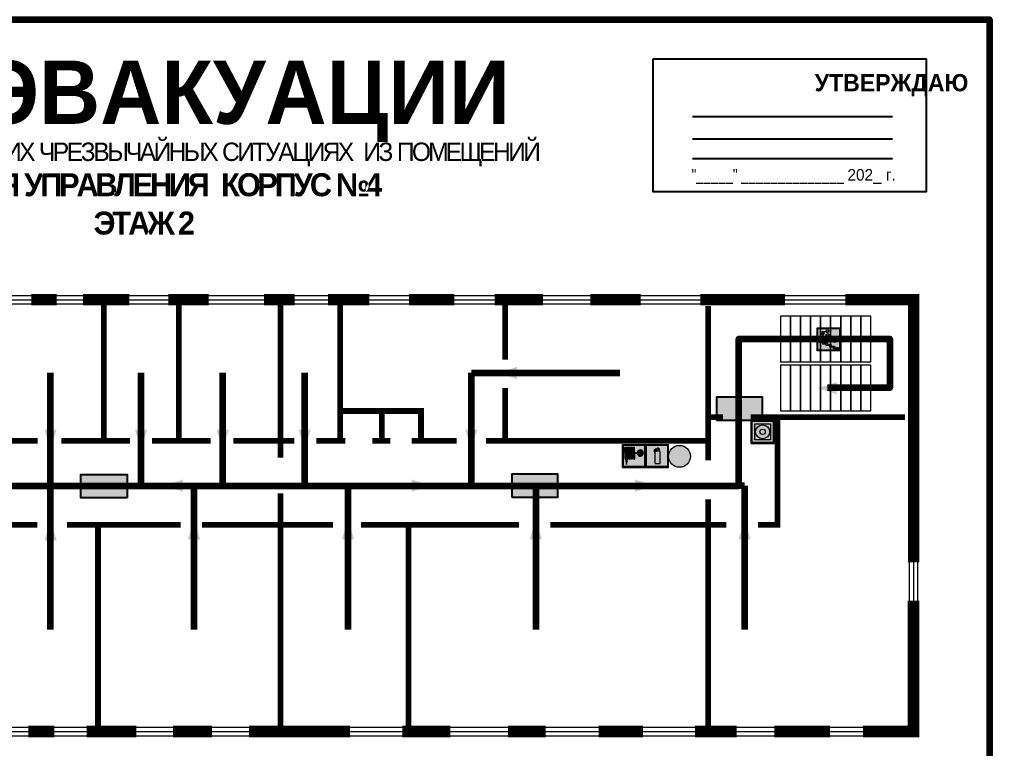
# Model space of a CAD drawing. Header units: millimetres. Extents: x 13810 to 67229, y 12374 to 21950.
# Drawn here: x 19682.9 to 20020.4, y 19222.8 to 19476.5 of the extents above; entities that cross this region are included whole.
import ezdxf

# ---------------------------------------------------------------- set-up
doc = ezdxf.new("R2010")
doc.units = ezdxf.units.MM
doc.layers.add('План_Штампы', color=7, linetype='Continuous')
doc.styles.add('обычный', font='arial.ttf')

# ---------------------------------------------------------------- blocks, each defined once
blk = doc.blocks.new('A$C32E8229D')
at = {"true_color": 0xffffff}
blk.add_hatch(color=7, dxfattribs=at).paths.add_polyline_path([(0, 0), (0, -8), (16, -8), (16, 0)])
h = blk.add_hatch(color=126)
h.paths.add_polyline_path([(0.2, -0.2), (15.8, -0.2), (15.8, -7.8), (0.2, -7.8)])
h.paths.add_polyline_path([(13.49, -2.05), (12.08, -2.05), (11.37, -2.63, 0.162397), (11.29, -2.84), (11.29, -3.63), (10.35, -3.63), (10.35, -4.05), (11.68, -4.05), (11.68, -3.48), (12.26, -4.28), (11.29, -5.1), (11.29, -6.78), (11.85, -6.78), (11.85, -5.44), (12.8, -4.64), (12.8, -5.94), (14.46, -5.94), (14.46, -5.39), (13.45, -5.39), (13.45, -3.97), (12.46, -2.59), (13.15, -2.59), (13.69, -3.34), (14.18, -3)], flags=16)
h.paths.add_polyline_path([(10.74, -1.82, 1), (11.8, -1.82, 1)], flags=16)
h.paths.add_polyline_path([(9.39, -3.59), (5.99, -3.59), (6.56, -3.03), (5.91, -3.03), (5.1, -3.83), (5.91, -4.64), (6.56, -4.64), (5.99, -4.09), (9.39, -4.09)], flags=16)
h.paths.add_polyline_path([(4.29, -1.08), (1.72, -1.08), (1.72, -6.6), (4.29, -6.6)], flags=16)
at = {"color": 126}
blk.add_lwpolyline([(16, -8), (0, -8), (0, 0), (16, 0)], close=True, dxfattribs=at)
blk = doc.blocks.new('вниз')
at = {"lineweight": 0, "true_color": 0xffffff}
h = blk.add_hatch(color=7, dxfattribs=at)
h.dxf.hatch_style = 1
h.paths.add_polyline_path([(40994.51, -4472.22), (40986.51, -4472.22), (40986.51, -4480.22), (40994.51, -4480.22)])
h.paths.add_polyline_path([(40994.31, -4472.42), (40994.31, -4480.01), (40986.71, -4480.01), (40986.71, -4472.42)], flags=16)
h.paths.add_polyline_path([(40988.43, -4473.53), (40989.43, -4473.53), (40990.19, -4473.96), (40990.19, -4474.6), (40991, -4474.6), (40991, -4475.06), (40989.73, -4475.06), (40989.73, -4474.46), (40989.3, -4475.18), (40990.17, -4475.7), (40990.17, -4477.11), (40989.63, -4477.11), (40989.63, -4476.01), (40988.94, -4475.59), (40988.94, -4476.46), (40988.94, -4476.46), (40987.47, -4476.46), (40987.26, -4476.46), (40987.26, -4475.92), (40988.4, -4475.92), (40988.4, -4475.2), (40989.1, -4473.99), (40988.66, -4473.99), (40988.24, -4474.7), (40987.86, -4474.47), (40988.41, -4473.56)], flags=0)
h.paths.add_polyline_path([(40990.55, -4473.29, -1), (40989.69, -4473.29, -1)], flags=0)
h.paths.add_polyline_path([(40988.85, -4476.89), (40988.85, -4477.43), (40990.1, -4477.43), (40990.1, -4477.99), (40991.34, -4477.99), (40991.34, -4478.54), (40992.59, -4478.54), (40992.59, -4479.09), (40993.83, -4479.09), (40993.83, -4479.52), (40992.17, -4479.52), (40992.17, -4478.97), (40990.91, -4478.97), (40990.91, -4478.41), (40989.68, -4478.41), (40989.68, -4477.86), (40988.43, -4477.86), (40988.43, -4477.31), (40987.6, -4477.31), (40987.18, -4477.31), (40987.18, -4476.89)], flags=0)
h.paths.add_polyline_path([(40991.61, -4475.33), (40993.12, -4476.2), (40992.9, -4475.27), (40993.48, -4475.6), (40993.83, -4476.88), (40992.56, -4477.22), (40991.97, -4476.88), (40992.9, -4476.61), (40991.38, -4475.74), (40991.58, -4475.39)], flags=0)
h.paths.add_polyline_path([(40990.19, -4473.96), (40989.43, -4473.53), (40988.43, -4473.53), (40988.41, -4473.56), (40987.86, -4474.47), (40988.24, -4474.7), (40988.66, -4473.99), (40989.1, -4473.99), (40988.4, -4475.2), (40988.4, -4475.92), (40987.26, -4475.92), (40987.26, -4476.46), (40987.47, -4476.46), (40988.94, -4476.46), (40988.94, -4476.27), (40988.94, -4475.59), (40989.63, -4476.01), (40989.63, -4477.11), (40990.17, -4477.11), (40990.17, -4475.7), (40989.3, -4475.18), (40989.73, -4474.46), (40989.73, -4475.06), (40991, -4475.06), (40991, -4474.6), (40990.19, -4474.6)], flags=0)
h.paths.add_polyline_path([(40990.55, -4473.29, 1), (40989.69, -4473.29, 1)], flags=0)
h.paths.add_polyline_path([(40991.61, -4475.33), (40991.58, -4475.39), (40991.38, -4475.74), (40992.9, -4476.61), (40991.97, -4476.88), (40992.56, -4477.22), (40993.83, -4476.88), (40993.48, -4475.6), (40992.9, -4475.27), (40993.12, -4476.2)], flags=0)
h.paths.add_polyline_path([(40990.1, -4477.43), (40988.85, -4477.43), (40988.85, -4476.89), (40987.18, -4476.89), (40987.18, -4477.31), (40987.6, -4477.31), (40988.43, -4477.31), (40988.43, -4477.86), (40989.68, -4477.86), (40989.68, -4478.41), (40990.91, -4478.41), (40990.91, -4478.97), (40992.17, -4478.97), (40992.17, -4479.52), (40993.83, -4479.52), (40993.83, -4479.09), (40992.59, -4479.09), (40992.59, -4478.54), (40991.34, -4478.54), (40991.34, -4477.99), (40990.1, -4477.99)], flags=0)
at = {"lineweight": 0}
h = blk.add_hatch(color=126, dxfattribs=at)
h.dxf.hatch_style = 1
h.paths.add_polyline_path([(40994.31, -4472.42), (40986.71, -4472.42), (40986.71, -4480.01), (40994.31, -4480.01)])
h.paths.add_polyline_path([(40988.43, -4473.53), (40989.43, -4473.53), (40990.19, -4473.96), (40990.19, -4474.6), (40991, -4474.6), (40991, -4475.06), (40989.73, -4475.06), (40989.73, -4474.46), (40989.3, -4475.18), (40990.17, -4475.7), (40990.17, -4477.11), (40989.63, -4477.11), (40989.63, -4476.01), (40988.94, -4475.59), (40988.94, -4476.46), (40988.94, -4476.46), (40987.47, -4476.46), (40987.26, -4476.46), (40987.26, -4475.92), (40988.4, -4475.92), (40988.4, -4475.2), (40989.1, -4473.99), (40988.66, -4473.99), (40988.24, -4474.7), (40987.86, -4474.47), (40988.41, -4473.56)], flags=16)
h.paths.add_polyline_path([(40990.55, -4473.29, -1), (40989.69, -4473.29, -1)], flags=16)
h.paths.add_polyline_path([(40988.85, -4476.89), (40988.85, -4477.43), (40990.1, -4477.43), (40990.1, -4477.99), (40991.34, -4477.99), (40991.34, -4478.54), (40992.59, -4478.54), (40992.59, -4479.09), (40993.83, -4479.09), (40993.83, -4479.52), (40992.17, -4479.52), (40992.17, -4478.97), (40990.91, -4478.97), (40990.91, -4478.41), (40989.68, -4478.41), (40989.68, -4477.86), (40988.43, -4477.86), (40988.43, -4477.31), (40987.6, -4477.31), (40987.18, -4477.31), (40987.18, -4476.89)], flags=16)
h.paths.add_polyline_path([(40991.61, -4475.33), (40993.12, -4476.2), (40992.9, -4475.27), (40993.48, -4475.6), (40993.83, -4476.88), (40992.56, -4477.22), (40991.97, -4476.88), (40992.9, -4476.61), (40991.38, -4475.74), (40991.58, -4475.39)], flags=16)
at = {"lineweight": 0, "true_color": 0xffffff}
h = blk.add_hatch(color=7, dxfattribs=at)
h.dxf.hatch_style = 1
h.paths.add_polyline_path([(40989.73, -4474.46), (40989.73, -4475.06), (40991, -4475.06), (40991, -4474.6), (40990.19, -4474.6), (40990.19, -4473.96), (40989.43, -4473.53), (40988.43, -4473.53), (40988.41, -4473.56), (40987.86, -4474.47), (40988.24, -4474.7), (40988.66, -4473.99), (40989.1, -4473.99), (40988.4, -4475.2), (40988.4, -4475.92), (40987.26, -4475.92), (40987.26, -4476.46), (40987.47, -4476.46), (40988.94, -4476.46), (40988.94, -4475.59), (40989.63, -4476.01), (40989.63, -4477.11), (40990.17, -4477.11), (40990.17, -4475.7), (40989.3, -4475.18)])
h.paths.add_polyline_path([(40989.69, -4473.29, 1), (40990.55, -4473.29, 1)])
h.paths.add_polyline_path([(40991.61, -4475.33), (40991.58, -4475.39), (40991.38, -4475.74), (40992.9, -4476.61), (40991.97, -4476.88), (40992.56, -4477.22), (40993.83, -4476.88), (40993.48, -4475.6), (40992.9, -4475.27), (40993.12, -4476.2)])
h.paths.add_polyline_path([(40990.1, -4477.43), (40988.85, -4477.43), (40988.85, -4476.89), (40987.18, -4476.89), (40987.18, -4477.31), (40987.6, -4477.31), (40988.43, -4477.31), (40988.43, -4477.86), (40989.68, -4477.86), (40989.68, -4478.41), (40990.91, -4478.41), (40990.91, -4478.97), (40992.17, -4478.97), (40992.17, -4479.52), (40993.83, -4479.52), (40993.83, -4479.09), (40992.59, -4479.09), (40992.59, -4478.54), (40991.34, -4478.54), (40991.34, -4477.99), (40990.1, -4477.99)])
at = {"color": 126, "lineweight": 0}
for points in [[(40986.51, -4472.22), (40994.51, -4472.22), (40994.51, -4480.22), (40986.51, -4480.22)], [(40986.71, -4472.42), (40994.31, -4472.42), (40994.31, -4480.01), (40986.71, -4480.01)]]:
    blk.add_lwpolyline(points, close=True, dxfattribs=at)
for points in [[(40987.47, -4476.46), (40987.26, -4476.46), (40987.26, -4475.92), (40988.4, -4475.92), (40988.4, -4475.2), (40989.1, -4473.99), (40988.66, -4473.99), (40988.24, -4474.7), (40987.86, -4474.47), (40988.41, -4473.56), (40988.43, -4473.53), (40989.43, -4473.53), (40990.19, -4473.96), (40990.19, -4474.6), (40991, -4474.6), (40991, -4475.06), (40989.73, -4475.06), (40989.73, -4474.46), (40989.3, -4475.18), (40990.17, -4475.7), (40990.17, -4477.11), (40989.63, -4477.11), (40989.63, -4476.01), (40988.94, -4475.59), (40988.94, -4476.46)], [(40987.6, -4477.31), (40987.18, -4477.31), (40987.18, -4476.89), (40988.85, -4476.89), (40988.85, -4477.43), (40990.1, -4477.43), (40990.1, -4477.99), (40991.34, -4477.99), (40991.34, -4478.54), (40992.59, -4478.54), (40992.59, -4479.09), (40993.83, -4479.09), (40993.83, -4479.52), (40992.17, -4479.52), (40992.17, -4478.97), (40990.91, -4478.97), (40990.91, -4478.41), (40989.68, -4478.41), (40989.68, -4477.86), (40988.43, -4477.86), (40988.43, -4477.31), (40987.6, -4477.31)], [(40987.47, -4476.46), (40988.94, -4476.46), (40988.94, -4476.27)], [(40991.58, -4475.39), (40991.38, -4475.74), (40992.9, -4476.61), (40991.97, -4476.88), (40992.56, -4477.22), (40993.83, -4476.88), (40993.48, -4475.6), (40992.9, -4475.27), (40993.12, -4476.2), (40991.61, -4475.33), (40991.58, -4475.39)]]:
    blk.add_lwpolyline(points, dxfattribs=at)
blk.add_circle((40990.12, -4473.29), 0.432, dxfattribs=at)
blk = doc.blocks.new('A$C7B4425F7')
at = {"true_color": 0xffffff}
blk.add_hatch(color=7, dxfattribs=at).paths.add_polyline_path([(0, 0), (-16, 0), (-16, -8), (0, -8)])
h = blk.add_hatch(color=126)
h.paths.add_polyline_path([(-0.2, -0.2), (-15.8, -0.2), (-15.8, -7.8), (-0.2, -7.8)])
h.paths.add_polyline_path([(-11.76, -2.03), (-11.76, -3.66), (-11.17, -3.66, -0.568275), (-11.17, -6.18), (-12.58, -6.18), (-12.58, -2.03)], flags=16)
h.paths.add_polyline_path([(-13.33, -4.12, -0.495768), (-13.59, -6.18), (-15.03, -6.18), (-15.03, -2.03), (-13.59, -2.03, -0.487973)], flags=16)
h.paths.add_polyline_path([(-10.25, -2.03), (-9.48, -2.03), (-9.48, -6.18), (-10.25, -6.18)], flags=16)
h.paths.add_polyline_path([(-13.84, -3.69), (-14.24, -3.69), (-14.24, -3.03), (-13.9, -3.03, -0.692621)], flags=0)
h.paths.add_polyline_path([(-9.15, -2.03), (-8.4, -2.03), (-8.04, -3.07), (-7.68, -2.03), (-6.93, -2.03), (-7.64, -4.1), (-6.93, -6.18), (-7.68, -6.18), (-8.04, -5.14), (-8.4, -6.18), (-9.15, -6.18), (-8.44, -4.1)], flags=16)
h.paths.add_polyline_path([(-11.76, -4.46), (-11.42, -4.46, -0.692621), (-11.36, -5.12), (-11.76, -5.12)], flags=0)
h.paths.add_polyline_path([(-13.9, -5.2), (-14.24, -5.2), (-14.24, -4.55), (-13.84, -4.55, -0.708038)], flags=0)
edge = h.paths.add_edge_path(flags=16)
edge.add_ellipse((-5.51, -4.08), major_axis=(0, 2.05), ratio=0.586184, start_angle=0, end_angle=360)
edge = h.paths.add_edge_path(flags=0)
edge.add_ellipse((-5.51, -4.08), major_axis=(0, 1.14), ratio=0.454828, start_angle=0, end_angle=360)
h.paths.add_polyline_path([(-4.13, -4.96, 0.377264), (-3.48, -4.52, 0.0555), (-3.16, -2.03), (-1.66, -2.03), (-1.66, -4.96), (-0.96, -4.96), (-0.96, -7.01), (-1.75, -7.01), (-1.75, -6.18), (-3.3, -6.18), (-3.3, -7.02), (-4.13, -7.02)], flags=16)
h.paths.add_polyline_path([(-2.73, -2.91), (-2.28, -2.91), (-2.28, -4.96), (-3.05, -4.96, 0.079136)], flags=0)
at = {"color": 126}
blk.add_lwpolyline([(-16, -8), (0, -8), (0, 0), (-16, 0)], close=True, dxfattribs=at)
blk = doc.blocks.new('A$C54414219')
at = {"true_color": 0xffffff}
h = blk.add_hatch(color=7, dxfattribs=at)
h.paths.add_polyline_path([(2.39, -9.45), (2.39, -18.3), (11.23, -18.3), (11.23, -9.45)], flags=0)
h.paths.add_polyline_path([(10.71, -13.87, -1), (2.92, -13.87, -1)], flags=0)
h.paths.add_polyline_path([(8.3, -13.87, -1), (5.33, -13.87, -1)], flags=0)
h.paths.add_polyline_path([(0.41, -7.47), (0.41, -20.27), (13.21, -20.27), (13.21, -7.47)])
h.paths.add_polyline_path([(0.92, -19.77), (12.71, -19.77), (12.71, -7.98), (0.92, -7.98)], flags=16)
h.paths.add_polyline_path([(11.23, -9.45), (11.23, -18.3), (2.39, -18.3), (2.39, -9.45)], flags=0)
at = {"lineweight": 5}
h = blk.add_hatch(color=242, dxfattribs=at)
h.paths.add_polyline_path([(12.71, -7.98), (0.92, -7.98), (0.92, -19.77), (12.71, -19.77)])
h.paths.add_polyline_path([(11.23, -18.3), (2.39, -18.3), (2.39, -9.45), (11.23, -9.45)], flags=16)
h.paths.add_polyline_path([(10.71, -13.87, -1), (2.92, -13.87, -1)], flags=0)
h.paths.add_polyline_path([(8.3, -13.87, -1), (5.33, -13.87, -1)], flags=0)
at = {"true_color": 0xffffff}
h = blk.add_hatch(color=7, dxfattribs=at)
h.paths.add_polyline_path([(2.39, -9.45), (2.39, -18.3), (11.23, -18.3), (11.23, -9.45)])
h.paths.add_polyline_path([(10.71, -13.87, -1), (2.92, -13.87, -1)], flags=16)
h.paths.add_polyline_path([(8.3, -13.87, -1), (5.33, -13.87, -1)], flags=0)
at = {"lineweight": 5}
h = blk.add_hatch(color=242, dxfattribs=at)
h.paths.add_polyline_path([(2.92, -13.87, 1), (10.71, -13.87, 1)])
h.paths.add_polyline_path([(8.3, -13.87, -1), (5.33, -13.87, -1)], flags=16)
at = {"color": 242, "lineweight": 5}
for p, q in [((0.41, -20.27), (0.41, -7.47)), ((0.41, -7.47), (13.21, -7.47)), ((0.41, -7.47), (13.21, -7.47)), ((13.21, -20.27), (13.21, -7.47)), ((0.41, -20.27), (13.21, -20.27))]:
    blk.add_line(p, q, dxfattribs=at)
for points in [[(0.92, -7.98), (12.71, -7.98), (12.71, -19.77), (0.92, -19.77)], [(2.39, -9.45), (11.23, -9.45), (11.23, -18.3), (2.39, -18.3)]]:
    blk.add_lwpolyline(points, close=True, dxfattribs=at)
for radius in [3.89, 1.49]:
    blk.add_circle((6.81, -13.87), radius, dxfattribs=at)
blk = doc.blocks.new('A$C37112FD5')
at = {"true_color": 0xf5f5ff}
h = blk.add_hatch(color=7, dxfattribs=at)
h.dxf.hatch_style = 1
h.paths.add_polyline_path([(12.8, -7.4), (0, -7.4), (0, -20.2), (12.8, -20.2)])
h.paths.add_polyline_path([(12.29, -7.91), (12.29, -19.69), (0.51, -19.69), (0.51, -7.91)], flags=16)
h.paths.add_polyline_path([(4.98, -9.04, -0.42597), (5.17, -9.22), (5.17, -12.25), (5.17, -15.29, -0.432244), (4.98, -15.47), (4.83, -15.47, -0.42597), (4.64, -15.29), (4.64, -12.25), (4.64, -9.22, -0.432244), (4.83, -9.04)], flags=0)
h.paths.add_polyline_path([(4.28, -9.22), (4.28, -12.25), (4.28, -15.29, -0.432244), (4.09, -15.47), (3.94, -15.47, -0.42597), (3.75, -15.29), (3.75, -12.25), (3.75, -9.22, -0.432244), (3.94, -9.04), (4.09, -9.04, -0.42597)], flags=0)
h.paths.add_polyline_path([(5.72, -9.04), (5.87, -9.04, -0.42597), (6.06, -9.22), (6.06, -12.25), (6.06, -15.29, -0.432244), (5.87, -15.47), (5.72, -15.47, -0.42597), (5.53, -15.29), (5.53, -12.25), (5.53, -9.22, -0.432244)], flags=0)
h.paths.add_polyline_path([(6.42, -8.9), (6.5, -8.9, -0.42597), (6.69, -9.08), (6.69, -12.03), (8.21, -12.03, -15.824349), (8.21, -12.47), (6.69, -12.47), (6.69, -15.42, -0.432244), (6.5, -15.6), (6.42, -15.6)], flags=0)
h.paths.add_polyline_path([(3.39, -9.22), (3.39, -12.25), (3.39, -15.29, -0.432244), (3.2, -15.47), (3.05, -15.47, -0.42597), (2.85, -15.29), (2.85, -12.25), (2.85, -9.22, -0.432244), (3.05, -9.04), (3.2, -9.04, -0.42597)], flags=0)
h.paths.add_polyline_path([(2.5, -9.22), (2.5, -16.71), (1.96, -16.71), (1.96, -9.22, -0.432244), (2.15, -9.04), (2.31, -9.04, -0.42597)], flags=0)
h.paths.add_polyline_path([(1.61, -8.9), (1.61, -15.6), (1.57, -15.6, -0.42597), (1.37, -15.42), (1.37, -12.03), (1.37, -9.09, -0.432244), (1.57, -8.9)], flags=0)
h.paths.add_polyline_path([(9.76, -10.81), (9.76, -12.03), (8.49, -12.03, -0.336371)], flags=0)
h.paths.add_polyline_path([(8.49, -12.47), (9.76, -12.47), (9.76, -13.7, -0.336371)], flags=0)
h.paths.add_polyline_path([(10.11, -10.81, -0.336371), (11.38, -12.03), (10.11, -12.03)], flags=0)
h.paths.add_polyline_path([(10.11, -12.47), (11.38, -12.47, -0.336371), (10.11, -13.7)], flags=0)
h.paths.add_polyline_path([(2.5, -16.84), (2.5, -17.05), (1.97, -17.05), (1.97, -16.84)], flags=0)
h.paths.add_polyline_path([(2.5, -17.24, -0.033778), (2.24, -18.6, -0.033778), (1.97, -17.24)], flags=0)
h = blk.add_hatch(color=242)
h.dxf.hatch_style = 1
h.paths.add_polyline_path([(12.29, -7.91), (0.51, -7.91), (0.51, -19.69), (12.29, -19.69)])
h.paths.add_polyline_path([(6.42, -15.6), (6.42, -8.9), (6.5, -8.9, -0.42597), (6.69, -9.08), (6.69, -12.03), (8.21, -12.03, -15.824349), (8.21, -12.47), (6.69, -12.47), (6.69, -15.42, -0.432244), (6.5, -15.6)], flags=16)
h.paths.add_polyline_path([(5.87, -15.47), (5.72, -15.47, -0.42597), (5.53, -15.29), (5.53, -12.25), (5.53, -9.22, -0.432244), (5.72, -9.04), (5.87, -9.04, -0.42597), (6.06, -9.22), (6.06, -12.25), (6.06, -15.29, -0.432244)], flags=16)
h.paths.add_polyline_path([(4.98, -15.47), (4.83, -15.47, -0.42597), (4.64, -15.29), (4.64, -12.25), (4.64, -9.22, -0.432244), (4.83, -9.04), (4.98, -9.04, -0.42597), (5.17, -9.22), (5.17, -12.25), (5.17, -15.29, -0.432244)], flags=16)
h.paths.add_polyline_path([(4.09, -15.47), (3.94, -15.47, -0.42597), (3.75, -15.29), (3.75, -12.25), (3.75, -9.22, -0.432244), (3.94, -9.04), (4.09, -9.04, -0.42597), (4.28, -9.22), (4.28, -12.25), (4.28, -15.29, -0.432244)], flags=16)
h.paths.add_polyline_path([(3.2, -15.47), (3.05, -15.47, -0.42597), (2.85, -15.29), (2.85, -12.25), (2.85, -9.22, -0.432244), (3.05, -9.04), (3.2, -9.04, -0.42597), (3.39, -9.22), (3.39, -12.25), (3.39, -15.29, -0.432244)], flags=16)
h.paths.add_polyline_path([(2.5, -17.05), (1.97, -17.05), (1.97, -16.84), (2.5, -16.84)], flags=16)
h.paths.add_polyline_path([(2.5, -17.24, -0.033778), (2.24, -18.6, -0.033778), (1.97, -17.24)], flags=16)
h.paths.add_polyline_path([(2.5, -16.71), (1.96, -16.71), (1.96, -9.22, -0.432244), (2.15, -9.04), (2.31, -9.04, -0.42597), (2.5, -9.22)], flags=16)
h.paths.add_polyline_path([(1.61, -15.6), (1.57, -15.6, -0.42597), (1.37, -15.42), (1.37, -12.03), (1.37, -9.09, -0.432244), (1.57, -8.9), (1.61, -8.9)], flags=16)
h.paths.add_polyline_path([(8.49, -12.47), (9.76, -12.47), (9.76, -13.7, -0.336371)], flags=0)
h.paths.add_polyline_path([(10.11, -13.7), (10.11, -12.47), (11.38, -12.47, -0.336371)], flags=0)
h.paths.add_polyline_path([(8.49, -12.03, -0.336371), (9.76, -10.81), (9.76, -12.03)], flags=0)
h.paths.add_polyline_path([(10.11, -12.03), (10.11, -10.81, -0.336371), (11.38, -12.03)], flags=0)
h = blk.add_hatch(color=7, dxfattribs=at)
h.dxf.hatch_style = 1
h.paths.add_polyline_path([(1.61, -8.9), (1.57, -8.9, 0.432244), (1.37, -9.09), (1.37, -12.03), (1.37, -15.42, 0.42597), (1.57, -15.6), (1.61, -15.6)])
h.paths.add_polyline_path([(2.5, -9.22, 0.42597), (2.31, -9.04), (2.15, -9.04, 0.432244), (1.96, -9.22), (1.96, -16.71), (2.5, -16.71)])
h.paths.add_polyline_path([(2.5, -16.84), (1.97, -16.84), (1.97, -17.05), (2.5, -17.05)])
h.paths.add_polyline_path([(2.5, -17.24), (1.97, -17.24, 0.033778), (2.24, -18.6, 0.033778)])
h.paths.add_polyline_path([(3.39, -12.25), (3.39, -9.22, 0.42597), (3.2, -9.04), (3.05, -9.04, 0.432244), (2.85, -9.22), (2.85, -12.25), (2.85, -15.29, 0.42597), (3.05, -15.47), (3.2, -15.47, 0.432244), (3.39, -15.29)])
h.paths.add_polyline_path([(4.28, -12.25), (4.28, -9.22, 0.42597), (4.09, -9.04), (3.94, -9.04, 0.432244), (3.75, -9.22), (3.75, -12.25), (3.75, -15.29, 0.42597), (3.94, -15.47), (4.09, -15.47, 0.432244), (4.28, -15.29)])
h.paths.add_polyline_path([(5.17, -12.25), (5.17, -9.22, 0.42597), (4.98, -9.04), (4.83, -9.04, 0.432244), (4.64, -9.22), (4.64, -12.25), (4.64, -15.29, 0.42597), (4.83, -15.47), (4.98, -15.47, 0.432244), (5.17, -15.29)])
h.paths.add_polyline_path([(6.06, -12.25), (6.06, -9.22, 0.42597), (5.87, -9.04), (5.72, -9.04, 0.432244), (5.53, -9.22), (5.53, -12.25), (5.53, -15.29, 0.42597), (5.72, -15.47), (5.87, -15.47, 0.432244), (6.06, -15.29)])
h.paths.add_polyline_path([(6.69, -12.47), (8.21, -12.47, 15.824349), (8.21, -12.03), (6.69, -12.03), (6.69, -9.08, 0.42597), (6.5, -8.9), (6.42, -8.9), (6.42, -15.6), (6.5, -15.6, 0.432244), (6.69, -15.42)])
h.paths.add_polyline_path([(8.49, -12.47), (9.76, -12.47), (9.76, -13.7, -0.336371)], flags=16)
h.paths.add_polyline_path([(8.49, -12.03, -0.336371), (9.76, -10.81), (9.76, -12.03)], flags=16)
h.paths.add_polyline_path([(10.11, -12.47), (11.38, -12.47, -0.336371), (10.11, -13.7)], flags=16)
h.paths.add_polyline_path([(10.11, -12.03), (10.11, -10.81, -0.336371), (11.38, -12.03)], flags=16)
h = blk.add_hatch(color=242)
h.dxf.hatch_style = 1
h.paths.add_polyline_path([(9.76, -10.81, 0.336371), (8.49, -12.03), (9.76, -12.03)])
h.paths.add_polyline_path([(10.11, -10.81), (10.11, -12.03), (11.38, -12.03, 0.336371)])
h.paths.add_polyline_path([(11.38, -12.47), (10.11, -12.47), (10.11, -13.7, 0.336371)])
h.paths.add_polyline_path([(9.76, -12.47), (8.49, -12.47, 0.336371), (9.76, -13.7)])
at = {"color": 242, "lineweight": 5}
for p, q in [((0, -20.2), (0, -7.4)), ((0, -7.4), (12.8, -7.4)), ((1.37, -12.03), (1.37, -9.08)), ((1.57, -8.9), (1.61, -8.9)), ((1.61, -8.9), (1.61, -15.6)), ((1.96, -16.71), (1.96, -9.22)), ((2.15, -9.04), (2.31, -9.04)), ((2.5, -16.71), (2.5, -9.22)), ((2.85, -12.25), (2.85, -9.22)), ((3.05, -9.04), (3.2, -9.04)), ((3.39, -12.25), (3.39, -9.22)), ((3.75, -12.25), (3.75, -9.22)), ((3.94, -9.04), (4.09, -9.04)), ((4.28, -12.25), (4.28, -9.22)), ((4.64, -12.25), (4.64, -9.22)), ((4.83, -9.04), (4.98, -9.04)), ((5.17, -12.25), (5.17, -9.22)), ((5.53, -12.25), (5.53, -9.22)), ((5.72, -9.04), (5.87, -9.04)), ((6.06, -12.25), (6.06, -9.22)), ((6.42, -8.9), (6.42, -15.6)), ((6.5, -8.9), (6.42, -8.9)), ((6.69, -12.03), (6.69, -9.08)), ((12.8, -20.2), (12.8, -7.4)), ((1.37, -12.03), (1.37, -15.42)), ((1.57, -15.6), (1.61, -15.6)), ((2.85, -12.25), (2.85, -15.29)), ((3.05, -15.47), (3.2, -15.47)), ((3.39, -12.25), (3.39, -15.29)), ((3.75, -12.25), (3.75, -15.29)), ((3.94, -15.47), (4.09, -15.47)), ((4.28, -12.25), (4.28, -15.29)), ((4.64, -12.25), (4.64, -15.29)), ((4.83, -15.47), (4.98, -15.47)), ((5.17, -12.25), (5.17, -15.29)), ((5.53, -12.25), (5.53, -15.29)), ((5.72, -15.47), (5.87, -15.47)), ((6.06, -12.25), (6.06, -15.29)), ((6.42, -15.6), (6.5, -15.6)), ((8.21, -12.03), (6.69, -12.03)), ((8.21, -12.47), (6.69, -12.47)), ((6.69, -12.47), (6.69, -15.42)), ((9.76, -12.03), (8.49, -12.03)), ((9.76, -12.47), (8.49, -12.47)), ((9.76, -10.81), (9.76, -12.03)), ((9.76, -12.47), (9.76, -13.7)), ((10.11, -10.81), (10.11, -12.03)), ((11.38, -12.03), (10.11, -12.03)), ((11.38, -12.47), (10.11, -12.47)), ((10.11, -12.47), (10.11, -13.7)), ((0, -20.2), (12.8, -20.2)), ((1.96, -16.71), (2.5, -16.71)), ((1.97, -16.84), (2.5, -16.84)), ((1.97, -17.05), (1.97, -16.84)), ((2.5, -17.05), (1.97, -17.05)), ((1.97, -17.24), (2.5, -17.24)), ((2.5, -16.84), (2.5, -17.05))]:
    blk.add_line(p, q, dxfattribs=at)
blk.add_lwpolyline([(0.51, -7.91), (12.29, -7.91), (12.29, -19.69), (0.51, -19.69)], close=True, dxfattribs=at)
for centre, radius, start, end in [((1.56, -9.09), 0.182, 87.1027, 180.6071), ((2.15, -9.22), 0.182, 87.1027, 180.6071), ((2.32, -9.22), 0.182, 359.3929, 92.8973), ((3.04, -9.22), 0.182, 87.1027, 180.6071), ((3.21, -9.22), 0.182, 359.3929, 92.8973), ((3.93, -9.22), 0.182, 87.1027, 180.6071), ((4.1, -9.22), 0.182, 359.3929, 92.8973), ((4.82, -9.22), 0.182, 87.1027, 180.6071), ((4.99, -9.22), 0.182, 359.3929, 92.8973), ((5.71, -9.22), 0.182, 87.1027, 180.6071), ((5.88, -9.22), 0.182, 359.3929, 92.8973), ((6.51, -9.09), 0.182, 359.3929, 92.8973), ((9.93, -12.25), 1.74, 187.2319, 172.7681), ((1.56, -15.42), 0.182, 179.3929, 272.8973), ((3.04, -15.29), 0.182, 179.3929, 272.8973), ((3.21, -15.29), 0.182, 267.1027, 0.6071), ((3.93, -15.29), 0.182, 179.3929, 272.8973), ((4.1, -15.29), 0.182, 267.1027, 0.6071), ((4.82, -15.29), 0.182, 179.3929, 272.8973), ((4.99, -15.29), 0.182, 267.1027, 0.6071), ((5.71, -15.29), 0.182, 179.3929, 272.8973), ((5.88, -15.29), 0.182, 267.1027, 0.6071), ((6.51, -15.42), 0.182, 267.1027, 0.6071), ((9.93, -12.25), 1.46, 96.9927, 171.3585), ((9.93, -12.25), 1.46, 188.6415, 263.0073), ((9.93, -12.25), 1.46, 8.6415, 83.0073), ((9.93, -12.25), 1.46, 276.9927, 351.3585), ((12.17, -15.98), 10.27, 187.041, 194.7793), ((-7.7, -15.98), 10.27, 345.2207, 352.959)]:
    blk.add_arc(centre, radius, start, end, dxfattribs=at)
blk = doc.blocks.new('A$C3AD82952')
at = {"true_color": 0xf5f5ff}
h = blk.add_hatch(color=7, dxfattribs=at)
h.dxf.hatch_style = 1
h.paths.add_polyline_path([(8.21, 8.73, 0.414214), (7.89, 9.05), (7.22, 9.05), (7.22, 9.92), (7.59, 9.92, 1), (7.57, 10.36), (7.22, 10.36), (7.22, 10.6), (6.43, 10.6), (6.43, 10.36), (6.01, 10.36), (4.74, 9.59), (4.74, 8.69), (4.98, 8.73), (4.98, 9.26), (6.12, 9.91), (6.43, 9.91), (6.43, 9.05), (5.76, 9.05, 0.414214), (5.44, 8.73), (5.44, 2.2), (8.21, 2.2)], flags=0)
h.paths.add_polyline_path([(12.8, 12.8), (0, 12.8), (0, 0), (12.8, 0)])
h.paths.add_polyline_path([(0.51, 12.29), (12.29, 12.29), (12.29, 0.51), (0.51, 0.51)], flags=16)
h.paths.add_polyline_path([(4.74, 9.59), (6.01, 10.36), (6.43, 10.36), (6.43, 10.6), (7.22, 10.6), (7.22, 10.36), (7.59, 10.36, -0.94586), (7.59, 9.92), (7.22, 9.92), (7.22, 9.05), (7.89, 9.05, -0.414214), (8.21, 8.73), (8.21, 2.2), (5.44, 2.2), (5.44, 8.73, -0.414214), (5.76, 9.05), (6.43, 9.05), (6.43, 9.91), (6.12, 9.91), (4.98, 9.26), (4.98, 8.73), (4.74, 8.69)], flags=0)
h = blk.add_hatch(color=242)
h.dxf.hatch_style = 1
h.paths.add_polyline_path([(12.29, 12.29), (0.51, 12.29), (0.51, 0.51), (12.29, 0.51)])
h.paths.add_polyline_path([(4.74, 8.69), (4.74, 9.59), (6.01, 10.36), (6.43, 10.36), (6.43, 10.6), (7.22, 10.6), (7.22, 10.36), (7.59, 10.36, -0.94586), (7.59, 9.92), (7.22, 9.92), (7.22, 9.05), (7.89, 9.05, -0.414214), (8.21, 8.73), (8.21, 2.2), (5.44, 2.2), (5.44, 8.73, -0.414214), (5.76, 9.05), (6.43, 9.05), (6.43, 9.91), (6.12, 9.91), (4.98, 9.26), (4.98, 8.73)], flags=16)
h = blk.add_hatch(color=7, dxfattribs=at)
h.dxf.hatch_style = 1
h.paths.add_polyline_path([(8.21, 8.73, 0.414214), (7.89, 9.05), (7.22, 9.05), (7.22, 9.92), (7.59, 9.92, 1), (7.57, 10.36), (7.22, 10.36), (7.22, 10.6), (6.43, 10.6), (6.43, 10.36), (6.01, 10.36), (4.74, 9.59), (4.74, 8.69), (4.98, 8.73), (4.98, 9.26), (6.12, 9.91), (6.43, 9.91), (6.43, 9.05), (5.76, 9.05, 0.414214), (5.44, 8.73), (5.44, 2.2), (8.21, 2.2)])
at = {"color": 242, "lineweight": 5}
for p, q in [((0, 0), (0, 12.8)), ((0, 12.8), (12.8, 12.8)), ((12.8, 0), (12.8, 12.8)), ((6.01, 10.36), (4.74, 9.59)), ((4.74, 9.59), (4.74, 8.69)), ((4.74, 8.69), (4.98, 8.73)), ((4.98, 9.26), (6.12, 9.91)), ((4.98, 8.73), (4.98, 9.26)), ((5.44, 2.2), (5.44, 8.73)), ((5.76, 9.05), (6.43, 9.05)), ((6.01, 10.36), (6.43, 10.36)), ((6.12, 9.91), (6.43, 9.91)), ((7.22, 10.6), (6.43, 10.6)), ((6.43, 10.6), (6.43, 10.36)), ((6.43, 9.91), (6.43, 9.05)), ((7.22, 10.36), (7.22, 10.6)), ((7.59, 10.36), (7.22, 10.36)), ((7.22, 9.05), (7.22, 9.92)), ((7.59, 9.92), (7.22, 9.92)), ((7.89, 9.05), (7.22, 9.05)), ((8.21, 2.2), (8.21, 8.73)), ((0, 0), (12.8, 0)), ((5.44, 2.2), (8.21, 2.2))]:
    blk.add_line(p, q, dxfattribs=at)
blk.add_lwpolyline([(0.51, 12.29), (12.29, 12.29), (12.29, 0.51), (0.51, 0.51)], close=True, dxfattribs=at)
for centre, radius, start, end in [((5.76, 8.73), 0.32, 90, 180), ((7.58, 10.14), 0.223, 273.1875, 86.8125), ((7.89, 8.73), 0.32, 0, 90)]:
    blk.add_arc(centre, radius, start, end, dxfattribs=at)
blk = doc.blocks.new('A$C7B8C2D5B')
at = {"lineweight": 0}
h = blk.add_hatch(color=5, dxfattribs=at)
h.dxf.hatch_style = 1
h.paths.add_polyline_path([(1.4, -3.02, 1), (-2.11, -3.02, 1)])
at = {"color": 5, "lineweight": 0}
blk.add_circle((-0.36, -3.02), 1.75, dxfattribs=at)

msp = doc.modelspace()

# ---------------------------------------------------------------- linework, layer by layer
at = {"color": 2, "lineweight": 100}
msp.add_lwpolyline([(19420.36, 19476.52), (20020.36, 19476.52), (20020.36, 19081.52), (19420.36, 19081.52)], close=True, dxfattribs=at)
msp.add_lwpolyline([(19903.3, 19462.76), (19998.3, 19462.76), (19998.3, 19416.56), (19903.3, 19416.56)], close=True)
for points in [[(19917.05, 19442.71), (19986.58, 19442.71)], [(19917.05, 19434.95), (19986.58, 19434.95)], [(19917.05, 19428.17), (19986.58, 19428.17)]]:
    msp.add_lwpolyline(points)
at = {"lineweight": 0}
for points in [[(19462.79, 19380.48), (19982.62, 19380.48)], [(19462.44, 19377.56), (19982.26, 19377.56)], [(19462.89, 19379), (19982.71, 19379)], [(19993.95, 19256.71), (19993.95, 19365.77)], [(19992.47, 19256.16), (19992.47, 19365.22)], [(19995.38, 19256.28), (19995.38, 19365.34)], [(19466.66, 19227.32), (19986.49, 19227.32)], [(19467.02, 19230.25), (19986.85, 19230.25)], [(19467.12, 19228.77), (19986.94, 19228.77)]]:
    msp.add_lwpolyline(points, dxfattribs=at)
at = {"lineweight": 100}
for points, const_width in [([(19687.01, 19379.03), (19695.87, 19379.03)], 4), ([(19704.99, 19379.03), (19721.08, 19379.03)], 4), ([(19748.73, 19379.03), (19734.64, 19379.03)], 4), ([(19778.63, 19379.03), (19767.89, 19379.03)], 4), ([(19773.65, 19324.03), (19773.65, 19378.45)], 2), ([(19804.64, 19379.03), (19790.23, 19379.03)], 4), ([(19794.47, 19329.89), (19794.47, 19378.68)], 2), ([(19834.14, 19379.03), (19818.37, 19379.03)], 4), ([(19864.99, 19379.03), (19848.22, 19379.03)], 4), ([(19899.03, 19379.03), (19881.45, 19379.03)], 4), ([(19949.13, 19379.03), (19919.74, 19379.03)], 4), ([(19993.92, 19287.65), (19993.92, 19379.03), (19970.13, 19379.03)], 4), ([(19712.23, 19329.89), (19712.23, 19378.09)], 2), ([(19738.31, 19329.89), (19738.31, 19378.11)], 2), ([(19851.83, 19378.05), (19851.83, 19358.09)], 2), ([(19922.43, 19338.13), (19922.43, 19376.77)], 2), ([(19851.83, 19329.89), (19851.83, 19348.24)], 2), ([(19793.99, 19340.28), (19822.56, 19340.28), (19822.56, 19329.89)], 2), ([(19808.91, 19329.89), (19808.91, 19340.28)], 2), ([(19927.64, 19338.13), (19922.43, 19338.13), (19922.43, 19323.16)], 2), ([(19939.77, 19300.66), (19946.57, 19300.66), (19946.57, 19338.13), (19937.26, 19338.13)], 2), ([(19946.57, 19338.13), (19990.98, 19338.13)], 2), ([(19637.13, 19329.89), (19689.23, 19329.89)], 2), ([(19697.45, 19329.89), (19721.36, 19329.89)], 2), ([(19729.02, 19329.89), (19749.39, 19329.89)], 2), ([(19757.23, 19329.89), (19778.53, 19329.89)], 2), ([(19786.19, 19329.89), (19796.28, 19329.89)], 2), ([(19805.62, 19329.89), (19811.94, 19329.89)], 2), ([(19819.33, 19329.89), (19834.94, 19329.89)], 2), ([(19845.15, 19329.89), (19922.43, 19329.89)], 2), ([(19773.65, 19311.63), (19773.65, 19229.04)], 2), ([(19922.43, 19309.52), (19922.43, 19229.34)], 2), ([(19649.84, 19300.66), (19689.06, 19300.66)], 2), ([(19699.41, 19300.66), (19738.93, 19300.66)], 2), ([(19710.2, 19300.66), (19710.2, 19230.58)], 2), ([(19746.32, 19300.66), (19791.95, 19300.66)], 2), ([(19801.64, 19300.66), (19856.65, 19300.66)], 2), ([(19818.23, 19300.66), (19818.23, 19229.2)], 2), ([(19867.6, 19300.66), (19928.82, 19300.66)], 2), ([(19976.34, 19228.77), (19993.88, 19228.77), (19993.88, 19274.3)], 4), ([(19685.91, 19228.77), (19695.02, 19228.77)], 4), ([(19706.28, 19228.77), (19723.51, 19228.77)], 4), ([(19736.34, 19228.77), (19749.86, 19228.77)], 4), ([(19762.68, 19228.77), (19797.88, 19228.77)], 4), ([(19816.1, 19228.77), (19832.71, 19228.77)], 4), ([(19852.83, 19228.77), (19865.92, 19228.77)], 4), ([(19884.4, 19228.77), (19899.84, 19228.77)], 4), ([(19917.86, 19228.77), (19932.36, 19228.77)], 4), ([(19945.46, 19228.77), (19964.87, 19228.77)], 4)]:
    msp.add_lwpolyline(points, dxfattribs=dict(at, const_width=const_width))
at = {"lineweight": 0}
for points in [[(19947.57, 19373.29), (19947.57, 19357.4), (19951.07, 19357.4), (19951.07, 19373.29)], [(19951.07, 19373.29), (19951.07, 19357.4), (19954.56, 19357.4), (19954.56, 19373.29)], [(19954.56, 19373.29), (19954.56, 19357.4), (19958.06, 19357.4), (19958.06, 19373.29)], [(19958.06, 19373.29), (19958.06, 19357.4), (19961.56, 19357.4), (19961.56, 19373.29)], [(19961.56, 19373.29), (19961.56, 19357.4), (19965.06, 19357.4), (19965.06, 19373.29)], [(19965.06, 19373.29), (19965.06, 19357.4), (19968.56, 19357.4), (19968.56, 19373.29)], [(19968.56, 19373.29), (19968.56, 19357.4), (19972.06, 19357.4), (19972.06, 19373.29)], [(19972.06, 19373.29), (19972.06, 19357.4), (19975.56, 19357.4), (19975.56, 19373.29)], [(19975.56, 19373.29), (19975.56, 19357.4), (19979.05, 19357.4), (19979.05, 19373.29)], [(19947.57, 19356.18), (19947.57, 19340.3), (19951.07, 19340.3), (19951.07, 19356.18)], [(19951.07, 19356.18), (19951.07, 19340.3), (19954.56, 19340.3), (19954.56, 19356.18)], [(19954.56, 19356.18), (19954.56, 19340.3), (19958.06, 19340.3), (19958.06, 19356.18)], [(19958.06, 19356.18), (19958.06, 19340.3), (19961.56, 19340.3), (19961.56, 19356.18)], [(19961.56, 19356.18), (19961.56, 19340.3), (19965.06, 19340.3), (19965.06, 19356.18)], [(19965.06, 19356.18), (19965.06, 19340.3), (19968.56, 19340.3), (19968.56, 19356.18)], [(19968.56, 19356.18), (19968.56, 19340.3), (19972.06, 19340.3), (19972.06, 19356.18)], [(19972.06, 19356.18), (19972.06, 19340.3), (19975.56, 19340.3), (19975.56, 19356.18)], [(19975.56, 19356.18), (19975.56, 19340.3), (19979.05, 19340.3), (19979.05, 19356.18)]]:
    msp.add_lwpolyline(points, close=True, dxfattribs=at)
at = {"color": 126, "lineweight": 100, "true_color": 0x008754}
for points in [[(19782.11, 19314.28), (19933.08, 19314.28), (19933.08, 19365.44), (19985.7, 19365.44), (19985.7, 19348.29), (19963.99, 19348.29)], [(19693.7, 19264.31), (19693.7, 19353.5)], [(19725.2, 19314.28), (19725.2, 19353.5)], [(19753.58, 19314.28), (19753.58, 19353.5)], [(19782.11, 19314.28), (19782.11, 19353.5)], [(19840.09, 19314.28), (19840.09, 19353.5)], [(19840.09, 19353.5), (19891.77, 19353.5)], [(19465.93, 19251.3), (19465.93, 19286.5), (19601.9, 19286.5), (19601.9, 19314.28), (19753.58, 19314.28)], [(19743.58, 19314.28), (19743.58, 19264.31)], [(19752.75, 19314.28), (19786.69, 19314.28)], [(19797.16, 19314.28), (19797.16, 19264.31)], [(19862.47, 19314.28), (19862.47, 19264.31)], [(19935.14, 19314.28), (19933.08, 19314.28)], [(19935.14, 19314.28), (19935.14, 19264.31)]]:
    msp.add_lwpolyline(points, dxfattribs=at)
at = {"layer": 'План_Штампы', "color": 126, "true_color": 0x008754}
for points in [[(19855.98, 19355.65), (19855.98, 19351.36), (19849.39, 19353.48)], [(19967.13, 19350.38), (19967.13, 19346.09), (19960.54, 19348.21)], [(19691.54, 19333.8), (19695.83, 19333.8), (19693.71, 19327.21)], [(19723.03, 19333.8), (19727.32, 19333.8), (19725.2, 19327.21)], [(19751.42, 19333.8), (19755.71, 19333.8), (19753.59, 19327.21)], [(19779.95, 19333.8), (19784.24, 19333.8), (19782.12, 19327.21)], [(19837.92, 19333.8), (19842.21, 19333.8), (19840.1, 19327.21)], [(19739.72, 19316.47), (19739.72, 19312.18), (19733.13, 19314.29)], [(19819.27, 19312.17), (19819.28, 19316.47), (19825.87, 19314.35)], [(19897.01, 19312.17), (19897.02, 19316.47), (19903.61, 19314.35)], [(19695.88, 19295.2), (19691.59, 19295.21), (19693.71, 19301.8)], [(19745.75, 19295.59), (19741.46, 19295.59), (19743.57, 19302.18)], [(19799.32, 19295.59), (19795.03, 19295.59), (19797.15, 19302.18)], [(19864.63, 19295.59), (19860.34, 19295.59), (19862.46, 19302.18)], [(19937.3, 19295.59), (19933.01, 19295.59), (19935.13, 19302.18)]]:
    msp.add_solid(points, dxfattribs=at)

# ---------------------------------------------------------------- block references
at = {"color": 126, "true_color": 0x008754}
msp.add_blockref('вниз', (-21026.14, 23841.43), dxfattribs=at)
for name, p, xscale, yscale, zscale in [('A$C54414219', (19937.15, 19341.69), 0.625, 0.625, 0.625), ('A$C37112FD5', (19892.66, 19333.29), 0.6249984004534781, 0.6249984004534781, 0.6249984004534781), ('A$C3AD82952', (19900.66, 19320.67), 0.625, 0.625, 0.625), ('A$C7B8C2D5B', (19913.26, 19331.07), 2.177419353276491, 2.177419353276491, 2.177419353276491)]:
    msp.add_blockref(name, p, dxfattribs=dict(xscale=xscale, yscale=yscale, zscale=zscale))
at = {"layer": 'План_Штампы'}
msp.add_blockref('A$C7B4425F7', (19941.34, 19345.14), dxfattribs=at)
at = {"layer": 'План_Штампы', "color": 126, "true_color": 0x008754, "xscale": 1.012510887696, "yscale": 1.012510887696, "zscale": 1.012510887696, "rotation": 359.9978653237144}
msp.add_blockref('A$C32E8229D', (19704.2, 19318.16), dxfattribs=at)
at = {"layer": 'План_Штампы', "color": 126, "true_color": 0x008754, "xscale": -1}
msp.add_blockref('A$C32E8229D', (19870.2, 19318.31), dxfattribs=at)

# ---------------------------------------------------------------- texts
at = {"lineweight": 0, "style": 'обычный'}
for s, insert, char_height, width, attachment_point in [('{\\fProxima Nova Rg|b1|i0|c204|p2;ПЛАН ЭВАКУАЦИИ}', (19576.33, 19462.18), 22, 493.8901, 1), ('\\pi-18,l18,t18;{\\fProxima Nova Rg|b1|i0|c204|p2;УТВЕРЖДАЮ\\H1.1997x; }', (19986.24, 19453.64), 6, 126.6484, 5), ('{\\fArial Narrow|b0|i0|c204|p34;"_____" ______________ \\fProxima Nova Rg|b0|i0|c204|p2;202_ г. }', (19952.2, 19421.88), 4, 78.6503, 5)]:
    msp.add_mtext(s, dxfattribs=dict(at, insert=insert, char_height=char_height, width=width, attachment_point=attachment_point))
at = {"color": 0, "lineweight": 0, "insert": (19725.87, 19428.28), "char_height": 8, "width": 449.2158, "attachment_point": 5, "style": 'обычный'}
msp.add_mtext('{\\fArial Black|b1|i0|c204|p34;\\H2x;\\T0.85;  \\fArial Narrow|b0|i0|c204|p34;\\H0.8x;\\W0.9;\\P\\fProxima Nova Rg|b0|i0|c204|p2;\\H0.5x;\\W1;\\C256;ПРИ ПОЖАРЕ  ИЛИ ДРУГИХ ЧРЕЗВЫЧАЙНЫХ СИТУАЦИЯХ  ИЗ ПОМЕЩЕНИЙ \\fProxima Nova Rg|b1|i0|c204|p2;\\H1.25x;\\PЗДАНИЯ УПРАВЛЕНИЯ \\fProxima Nova Rg|b1|i0|c0|p2; \\fProxima Nova Rg|b1|i0|c204|p2;КОРПУС №4   \\fProxima Nova Rg|b1|i0|c0|p2;\\P\\fProxima Nova Rg|b1|i0|c204|p2;ЭТАЖ 2}', dxfattribs=at)

doc.saveas('drawing.dxf')
